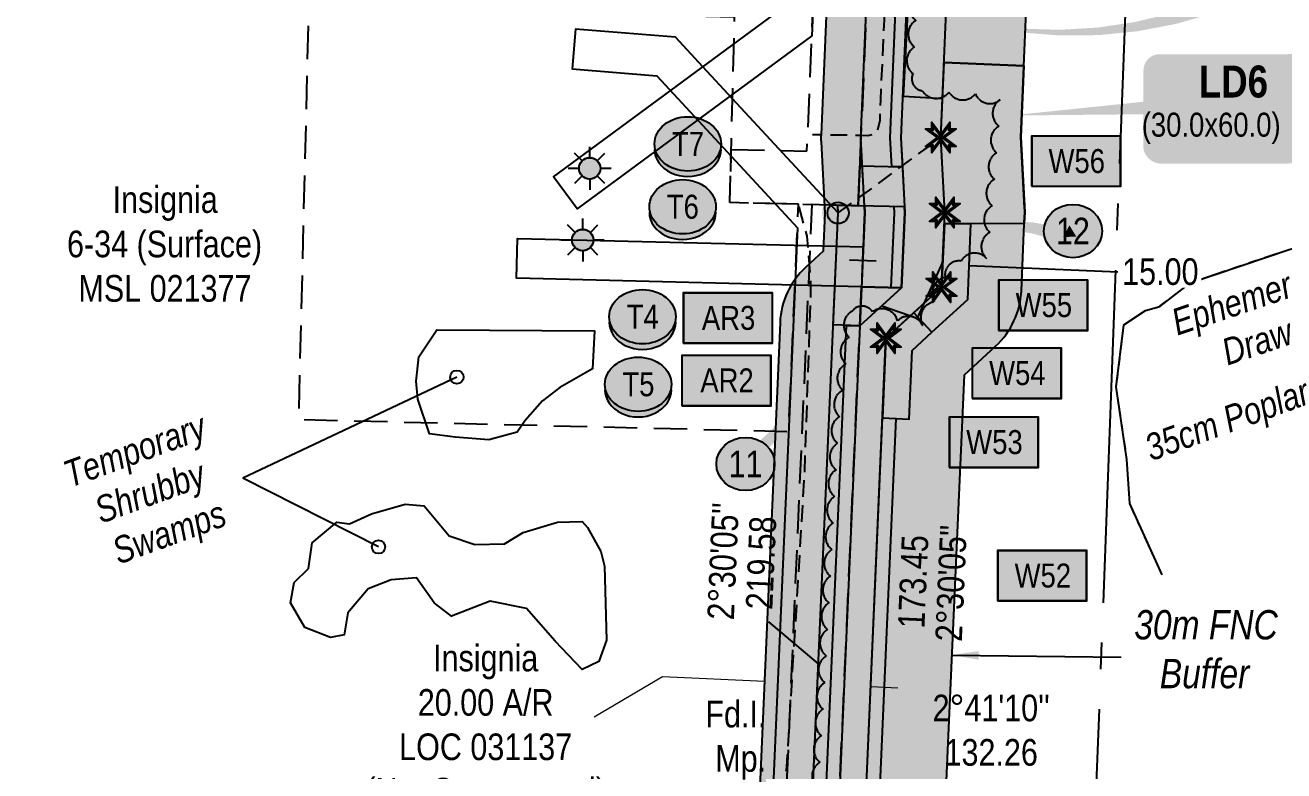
# Model space of a CAD drawing. Extents: x 333858 to 342713, y 6154085 to 6163590.
# Drawn here: x 334497.2 to 334969.7, y 6157627.3 to 6157907.3 of the extents above; entities that cross this region are included whole.
import ezdxf
from ezdxf.enums import TextEntityAlignment as Align

# ---------------------------------------------------------------- set-up
doc = ezdxf.new("R2010")
doc.units = 0
doc.header["$LTSCALE"] = 5
doc.header["$PDSIZE"] = 0.5
for name, pattern in [('0', [1, 1, 0]), ('foc-ACCESSROAD', [3.75, 2.5, -1.25]), ('foc-QUARTERLINE', [33, 25, -3, 2, -3]), ('foc-TIELINE', [1.875, 1.25, -0.625]), ('foc-TOPO-ephemeral', [6.25, 3.125, -0.625, 0.625, -0.625, 0.625, -0.625]), ('UG_PIPE', [1.875, 1.25, -0.625])]:
    doc.linetypes.add(name, pattern=pattern)
doc.layers.get('Defpoints').update_dxf_attribs({"color": 9})
for name, color, linetype in [('AS-PIPE-UG', 44, 'UG_PIPE'), ('DETAIL-T', 7, 'Continuous'), ('F-AR', 190, 'foc-ACCESSROAD'), ('F-RW', 190, 'Continuous'), ('F-WS', 190, 'foc-ACCESSROAD'), ('F-WS-S', 8, 'Continuous'), ('L-BD', 7, 'Continuous'), ('L-BD1', 253, 'Continuous'), ('L-MON', 1, 'Continuous'), ('L-MON-T', 1, 'Continuous'), ('L-QSEC', 8, 'foc-QUARTERLINE'), ('L-TIE', 7, 'foc-TIELINE'), ('P-BUFFER-H 30m', 51, 'Continuous'), ('P-BUFFER-T', 40, 'Continuous'), ('P-CROSSINGS', 250, 'Continuous'), ('P-ELEVATION', 7, 'Continuous'), ('P-PROPOSED', 10, 'Continuous'), ('P-PROPOSED-H', 21, 'Continuous'), ('P-TEMP-BLOCKS', 250, 'Continuous'), ('P-TEMP-BLUE', 146, 'Continuous'), ('P-TXT', 4, 'Continuous'), ('P-WORKAREA', 113, 'Continuous'), ('P-WORKAREA-H', 111, 'Continuous'), ('T-BUSH', 110, '0'), ('T-BUSH-T', 110, 'Continuous'), ('T-DRAW', 143, 'foc-TOPO-ephemeral'), ('T-WATER-T', 170, 'Continuous'), ('WETLAND', 143, 'Continuous'), ('WETLAND-T', 146, 'Continuous')]:
    doc.layers.add(name, color=color, linetype=linetype)
doc.layers.add('F-AR-T', color=190, linetype='Continuous', lineweight=9)
doc.layers.add('P-EXISTINGCUT', color=125, linetype='Continuous', plot=False)
doc.layers.add('P-TEMP-BLUE-H', color=7, linetype='Continuous', true_color=0x99e6ff)
doc.styles.add('100L', font='ARIALN.TTF', dxfattribs={"height": 11})
doc.styles.add('80', font='ARIALN.TTF', dxfattribs={"height": 10})
doc.styles.add('80CG', font='ARIALN.TTF', dxfattribs={"height": 10})
doc.styles.add('80L', font='ARIALN.TTF', dxfattribs={"height": 10})
doc.styles.add('80LS', font='ARIALNI.TTF', dxfattribs={"height": 10})
doc.styles.add('BOLD', font='ARIALNB.TTF')
doc.styles.add('foc-LtypeFont', font='ARIALN.TTF', dxfattribs={"height": 7.35})
doc.styles.get("Standard").update_dxf_attribs({"font": 'ARIALN.TTF'})
doc.linetypes.add('foc-TOPO-flowdirection-NOLINE', pattern='A,0,[">",foc-LtypeFont,S=0.3,R=0,X=0,Y=-0.945],-20,[">",foc-LtypeFont,S=0.3,R=0,X=0,Y=-0.945],0', length=20)
doc.dimstyles.new('Compass 5 000', dxfattribs={"dimscale": 5, "dimtxt": 9, "dimasz": 2, "dimexe": 0.2, "dimexo": 0.0625, "dimgap": 0.5, "dimtad": 0, "dimtih": 1, "dimtoh": 1, "dimzin": 0, "dimdsep": 46, "dimtxsty": '80CG', "dimcen": 0.1, "dimse1": 1, "dimse2": 1, "dimclrd": 256, "dimclrt": 256, "dimaunit": 1, "dimadec": 4, "dimazin": 0, "dimtfac": 0.06, "dimtofl": 0, "dimtmove": 0, "dimatfit": 1, "dimfxl": 0.2, "dimtolj": 1, "dimtzin": 0, "dimlwd": -1, "dimarcsym": 0})

# ---------------------------------------------------------------- blocks, each defined once
blk = doc.blocks.new('fdia')
at = {"color": 255, "const_width": 1}
blk.add_lwpolyline([(-0.5, 0, 1), (0.5, 0, 1)], format="xyb", close=True, dxfattribs=at)
blk = doc.blocks.new('Fdiaa')
blk.add_blockref('fdia', (0, 0))
blk = doc.blocks.new('fdib')
at = {"color": 1, "const_width": 1.6}
blk.add_lwpolyline([(-0.4, 0, 1), (0.4, 0, 1)], format="xyb", close=True, dxfattribs=at)
at = {"color": 1}
blk.add_circle((0, 0), 0.8, dxfattribs=at)
blk = doc.blocks.new('Fdibb')
blk.add_blockref('fdib', (0, 0))
blk = doc.blocks.new('fdicc')
for name in ['Fdibb', 'Fdiaa']:
    blk.add_blockref(name, (0, 0))
blk = doc.blocks.new('FDI')
blk.add_blockref('fdicc', (0, 0))
blk = doc.blocks.new('GAS')
h = blk.add_hatch(color=255)
h.dxf.hatch_style = 1
edge = h.paths.add_edge_path()
edge.add_arc((0, 0), 0.9, 0, 360)
for p, q in [((-0.571, 0.571), (-1.142, 1.142)), ((0, 0.808), (0, 1.616)), ((0.571, 0.571), (1.142, 1.142)), ((-0.808, 0), (-1.616, 0)), ((1.616, 0), (0.808, 0)), ((-0.571, -0.571), (-1.142, -1.142)), ((0, -0.808), (0, -1.616)), ((1.142, -1.142), (0.571, -0.571))]:
    blk.add_line(p, q)
blk.add_circle((0, 0), 0.8)
blk = doc.blocks.new('Temp_Area3')
h = blk.add_hatch(color=111)
h.dxf.hatch_style = 1
h.paths.add_polyline_path([(-16.83, -9.44), (16.33, -9.44), (16.33, 9.05), (-16.83, 9.05)])
at = {"color": 250}
for points in [[(-17.03, -9.64), (16.53, -9.64), (16.53, 9.25), (-17.03, 9.25)], [(-16.93, -9.54), (16.43, -9.54), (16.43, 9.15), (-16.93, 9.15)]]:
    blk.add_lwpolyline(points, close=True, dxfattribs=at)
at = {"color": 250, "style": '80L'}
blk.add_attdef('TEMPORARY', text='', height=9, dxfattribs=at).set_placement((0, -0.15), align=Align.MIDDLE_CENTER)
blk = doc.blocks.new('Temp_Area5')
at = {"true_color": 0x99e6ff}
h = blk.add_hatch(color=141, dxfattribs=at)
h.dxf.hatch_style = 1
h.paths.add_polyline_path([(-16.83, -9.44), (16.33, -9.44), (16.33, 9.05), (-16.83, 9.05)])
at = {"color": 250}
for points in [[(-17.03, -9.64), (16.53, -9.64), (16.53, 9.25), (-17.03, 9.25)], [(-16.93, -9.54), (16.43, -9.54), (16.43, 9.15), (-16.93, 9.15)]]:
    blk.add_lwpolyline(points, close=True, dxfattribs=at)
at = {"color": 250, "style": '80L'}
blk.add_attdef('TEMPORARY', text='', height=9, dxfattribs=at).set_placement((0, -0.15), align=Align.MIDDLE_CENTER)
blk = doc.blocks.new('*U501')
at = {"true_color": 0x99e6ff}
h = blk.add_hatch(color=141, dxfattribs=at)
edge = h.paths.add_edge_path()
edge.add_line((-24, -21.07), (24, -21.07))
edge.add_arc((24, -15.07), 6, 270, 360)
edge.add_line((30, -15.07), (30, 12.5))
edge.add_arc((24, 12.5), 6, 0, 90)
edge.add_line((24, 18.5), (-24, 18.5))
edge.add_arc((-24, 12.5), 6, 90, 180)
edge.add_line((-30, 12.5), (-30, -15.07))
edge.add_arc((-24, -15.07), 6, 180, 270)
at = {"color": 250, "flags": 128}
blk.add_lwpolyline([(-24, -21.07, 3, 3, 0), (24, -21.07, 3, 3, 0.414214), (30, -15.07, 3, 3, 0), (30, 12.5, 3, 0, 0.414214), (24, 18.5, 0, 0, 0), (-24, 18.5, 0, 0, 0.414214), (-30, 12.5, 0, 0, 0), (-30, -15.07, 0, 3, 0.414214)], format="xyseb", close=True, dxfattribs=at)
at = {"flags": 128}
blk.add_lwpolyline([(-80.11, -4.54, 0, 7.5, 0), (0, 0, 0, 0, 0)], format="xyseb", dxfattribs=at)
at = {"color": 250}
for tag, p, height, style in [('TEMP_AREA_W1_001', (-9.21, 2.24), 12, 'BOLD'), ('ENTER_TEXT_001', (-30.66, -12.47), 9, '80')]:
    blk.add_attdef(tag, p, '', height=height, dxfattribs=dict(at, style=style))
blk = doc.blocks.new('TEMP')
h = blk.add_hatch(color=255)
h.dxf.hatch_style = 1
h.paths.add_polyline_path([(0, 0.251), (-0.666, 1.152), (-0.666, 0.666), (-1.152, 0.666), (-0.251, 0), (-1.152, -0.666), (-0.666, -0.666), (-0.666, -1.152), (0, -0.251), (0.666, -1.152), (0.666, -0.666), (1.152, -0.666), (0.251, 0), (1.152, 0.666), (0.666, 0.666), (0.666, 1.152)])
h.paths.add_polyline_path([(0.566, 0.849), (0.566, 0.566), (0.849, 0.566), (0.083, 0), (0.849, -0.566), (0.566, -0.566), (0.566, -0.849), (0, -0.083), (-0.566, -0.849), (-0.566, -0.566), (-0.849, -0.566), (-0.083, 0), (-0.849, 0.566), (-0.566, 0.566), (-0.566, 0.849), (0, 0.083)], flags=16)
h = blk.add_hatch(color=1)
h.dxf.hatch_style = 1
h.paths.add_polyline_path([(0, 0.083), (-0.566, 0.849), (-0.566, 0.566), (-0.849, 0.566), (-0.083, 0), (-0.849, -0.566), (-0.566, -0.566), (-0.566, -0.849), (0, -0.083), (0.566, -0.849), (0.566, -0.566), (0.849, -0.566), (0.083, 0), (0.849, 0.566), (0.566, 0.566), (0.566, 0.849)])
at = {"color": 1}
for p, q in [((-0.083, 0), (0.083, 0)), ((0, 0.083), (0, -0.083))]:
    blk.add_line(p, q, dxfattribs=at)
at = {"color": 255, "flags": 128}
blk.add_lwpolyline([(-0.251, 0), (-1.152, 0.666), (-0.666, 0.666), (-0.666, 1.152), (0, 0.251), (0.666, 1.152), (0.666, 0.666), (1.152, 0.666), (0.251, 0), (1.152, -0.666), (0.666, -0.666), (0.666, -1.152), (0, -0.251), (-0.666, -1.152), (-0.666, -0.666), (-1.152, -0.666)], close=True, dxfattribs=at)
at = {"color": 1, "flags": 128}
blk.add_lwpolyline([(-0.083, 0), (-0.849, 0.566), (-0.566, 0.566), (-0.566, 0.849), (0, 0.083), (0.566, 0.849), (0.566, 0.566), (0.849, 0.566), (0.083, 0), (0.849, -0.566), (0.566, -0.566), (0.566, -0.849), (0, -0.083), (-0.566, -0.849), (-0.566, -0.566), (-0.849, -0.566)], close=True, dxfattribs=at)
blk = doc.blocks.new('Well_proximity')
h = blk.add_hatch(color=191)
h.dxf.hatch_style = 1
edge = h.paths.add_edge_path()
edge.add_ellipse((0, 0), major_axis=(-12.5, 0), ratio=0.816297, start_angle=0, end_angle=360)
h = blk.add_hatch(color=250)
h.dxf.hatch_style = 1
edge = h.paths.add_edge_path()
edge.add_ellipse((0, -2.05), major_axis=(-12.5, 0), ratio=0.816297, start_angle=0, end_angle=180)
edge.add_line((12.5, -2.05), (12.5, 0))
edge.add_ellipse((0, 0), major_axis=(-12.5, 0), ratio=0.816297, start_angle=0, end_angle=180, ccw=False)
edge.add_line((-12.5, 0), (-12.5, -2.05))
at = {"color": 250}
blk.add_ellipse((0, 0), major_axis=(-12.5, 0), ratio=0.816297, dxfattribs=at)
blk.add_ellipse((0, -2.05), major_axis=(-12.5, 0), ratio=0.816297, start_param=0, end_param=3.141593, dxfattribs=at)
at = {"color": 250, "style": '80L'}
blk.add_attdef('CROSSING', text='', height=9, dxfattribs=at).set_placement((0.09, 0.02), align=Align.MIDDLE_CENTER)
blk = doc.blocks.new('*U610')
at = {"layer": 'P-ELEVATION'}
h = blk.add_hatch(color=111, dxfattribs=at)
h.dxf.hatch_style = 1
edge = h.paths.add_edge_path()
edge.add_ellipse((0, 0), major_axis=(-10.94, 0), ratio=0.913794, start_angle=0, end_angle=360)
at = {"layer": 'P-ELEVATION', "color": 7, "flags": 128}
blk.add_lwpolyline([(0, 0, 5, 0, 0), (47.82, 49.54, 0, 0, 0)], format="xyseb", dxfattribs=at)
at = {"layer": 'P-ELEVATION', "color": 7}
blk.add_ellipse((0, 0), major_axis=(-10.94, 0), ratio=0.913794, dxfattribs=at)
at = {"layer": 'P-ELEVATION', "style": '80'}
blk.add_attdef('BEND', text='', height=10, dxfattribs=at).set_placement((0, 0), align=Align.MIDDLE_CENTER)
blk = doc.blocks.new('*U611')
at = {"layer": 'P-ELEVATION'}
h = blk.add_hatch(color=111, dxfattribs=at)
h.dxf.hatch_style = 1
edge = h.paths.add_edge_path()
edge.add_ellipse((0, 0), major_axis=(-10.94, 0), ratio=0.913794, start_angle=0, end_angle=360)
at = {"layer": 'P-ELEVATION', "color": 7, "flags": 128}
blk.add_lwpolyline([(0, 0, 5, 0, 0), (-3.64, -2.2, 0, 0, 0)], format="xyseb", dxfattribs=at)
at = {"layer": 'P-ELEVATION', "color": 7}
blk.add_ellipse((0, 0), major_axis=(-10.94, 0), ratio=0.913794, dxfattribs=at)
at = {"layer": 'P-ELEVATION', "style": '80'}
blk.add_attdef('BEND', text='', height=10, dxfattribs=at).set_placement((0, 0), align=Align.MIDDLE_CENTER)
blk = doc.blocks.new('*D675')
at = {"layer": 'Defpoints', "color": 0, "transparency": 16777216}
for p in [(334827.07, 6157828.2), (334842.05, 6157827.55), (334841.62, 6157817.56)]:
    blk.add_point(p, dxfattribs=at)
at = {"layer": 'P-TXT', "transparency": 16777216}
for p, q in [((334816.65, 6157818.65), (334806.66, 6157819.08)), ((334851.61, 6157817.12), (334907.43, 6157814.69))]:
    blk.add_line(p, q, dxfattribs=at)
for points in [[(334816.72, 6157820.31), (334816.57, 6157816.98), (334826.64, 6157818.21)], [(334851.68, 6157818.79), (334851.54, 6157815.46), (334841.62, 6157817.56)]]:
    blk.add_solid(points, dxfattribs=at)
at = {"layer": 'P-TXT', "transparency": 16777216, "insert": (334923.37, 6157814.69), "char_height": 10, "attachment_point": 5, "style": '80CG', "bg_fill": 3, "box_fill_scale": 1.1, "bg_fill_color": 256, "bg_fill_true_color": 13158600, "bg_fill_transparency": 0}
blk.add_mtext('\\A1;15.00', dxfattribs=at)

msp = doc.modelspace()

# ---------------------------------------------------------------- hatches: boundary and pattern name
at = {"layer": 'P-BUFFER-H 30m'}
h = msp.add_hatch(color=256, dxfattribs=at)
h.dxf.hatch_style = 1
edge = h.paths.add_edge_path()
edge.add_line((336291.873, 6156152.182), (336306.68, 6156157.701))
edge.add_line((336306.68, 6156157.701), (336312.94, 6156154.84))
edge.add_line((336312.94, 6156154.84), (336246.035, 6156006.766))
edge.add_arc((336273.369, 6155994.416), 29.994, 155.685, 245.685)
edge.add_line((336261.018, 6155967.083), (336288.352, 6155954.733))
edge.add_arc((336300.702, 6155982.066), 29.994, 245.685, 335.685)
edge.add_line((336328.036, 6155969.716), (336413.465, 6156158.79))
edge.add_arc((336386.132, 6156171.14), 29.994, 335.685, 425.6898)
edge.add_line((336398.48, 6156198.474), (336345.071, 6156222.601))
edge.add_line((336345.071, 6156222.601), (336320.894, 6156233.648))
edge.add_arc((336308.428, 6156206.367), 29.994, 65.4422, 110.4422)
edge.add_line((336297.953, 6156234.472), (336283.147, 6156228.954))
edge.add_line((336283.147, 6156228.954), (336214.406, 6156260.367))
edge.add_line((336214.406, 6156260.367), (335872.986, 6156443.947))
edge.add_line((335872.986, 6156443.947), (335776.973, 6156503.67))
edge.add_line((335776.973, 6156503.67), (335780.014, 6156582.024))
edge.add_arc((335750.042, 6156583.187), 29.994, 357.77797, 447.77523)
edge.add_line((335751.206, 6156613.158), (335235.017, 6156633.212))
edge.add_line((335235.017, 6156633.212), (334978.169, 6156712.11))
edge.add_line((334978.169, 6156712.11), (334981.407, 6157411.067))
edge.add_arc((334951.413, 6157411.206), 29.994, 359.73464, 426.86087)
edge.add_line((334963.199, 6157438.787), (334837.024, 6157492.708))
edge.add_line((334837.024, 6157492.708), (334842.768, 6157615.147))
edge.add_arc((334812.807, 6157616.553), 29.994, 357.31424, 357.50229)
edge.add_line((334842.772, 6157615.246), (334849.787, 6157776.056))
edge.add_line((334849.787, 6157776.056), (334861.509, 6157786.8))
edge.add_arc((334841.243, 6157808.912), 29.994, 312.5064, 357.5064)
edge.add_line((334871.208, 6157807.607), (334872.43, 6157835.67))
edge.add_arc((334842.465, 6157836.975), 29.994, 357.5064, 363.03)
edge.add_line((334872.417, 6157838.561), (334871.004, 6157865.26))
edge.add_line((334871.004, 6157865.26), (334892.497, 6158374.126))
edge.add_line((334892.497, 6158374.126), (334966.567, 6158368.178))
edge.add_line((334966.567, 6158368.178), (334995.163, 6158353.524))
edge.add_arc((335008.841, 6158380.218), 29.994, 242.86835, 332.86835)
edge.add_line((335035.535, 6158366.54), (335070.643, 6158435.053))
edge.add_arc((335043.949, 6158448.732), 29.994, 332.86835, 422.86835)
edge.add_line((335057.628, 6158475.425), (334967.552, 6158521.582))
edge.add_line((334967.552, 6158521.582), (334960.608, 6158597.583))
edge.add_arc((334930.738, 6158594.854), 29.994, 5.2202, 27.20658)
edge.add_line((334957.414, 6158608.568), (334918.783, 6158683.715))
edge.add_arc((334892.107, 6158670.001), 29.994, 27.20658, 40.9694)
edge.add_line((334914.755, 6158689.667), (334637.352, 6159009.127))
edge.add_line((334637.352, 6159009.127), (334579.079, 6159083.75))
edge.add_line((334579.079, 6159083.75), (334522.094, 6159160.439))
edge.add_line((334522.094, 6159160.439), (334509.043, 6159563.312))
edge.add_arc((334479.065, 6159562.341), 29.994, 1.85535, 14.52271)
edge.add_line((334508.101, 6159569.862), (334488.344, 6159646.132))
edge.add_arc((334459.308, 6159638.61), 29.994, 14.52271, 38.40527)
edge.add_line((334482.813, 6159657.243), (334389.867, 6159774.489))
edge.add_line((334389.867, 6159774.489), (334394.935, 6159818.349))
edge.add_arc((334365.139, 6159821.791), 29.994, 353.4089, 398.40799)
edge.add_line((334388.643, 6159840.426), (334335.707, 6159907.195))
edge.add_arc((334312.203, 6159888.561), 29.994, 38.40799, 128.40799)
edge.add_line((334293.569, 6159912.065), (334281.817, 6159902.748))
edge.add_arc((334300.452, 6159879.244), 29.994, 128.40799, 218.40799)
edge.add_line((334276.948, 6159860.61), (334318.307, 6159808.443))
edge.add_line((334318.307, 6159808.443), (334313.239, 6159764.585))
edge.add_arc((334343.035, 6159761.142), 29.994, 173.4089, 218.40527)
edge.add_line((334319.53, 6159742.509), (334418.141, 6159618.117))
edge.add_line((334418.141, 6159618.117), (334434.259, 6159555.893))
edge.add_line((334434.259, 6159555.893), (334447.604, 6159143.939))
edge.add_arc((334477.582, 6159144.91), 29.994, 181.85535, 216.61423)
edge.add_line((334453.507, 6159127.021), (334519.212, 6159038.595))
edge.add_arc((334543.287, 6159056.484), 29.994, 216.61423, 217.9861)
edge.add_line((334519.647, 6159038.023), (334578.972, 6158962.053))
edge.add_arc((334602.612, 6158980.513), 29.994, 217.9861, 220.96708)
edge.add_line((334579.964, 6158960.848), (334854.609, 6158644.539))
edge.add_line((334854.609, 6158644.539), (334886.729, 6158582.057))
edge.add_line((334886.729, 6158582.057), (334894.441, 6158497.653))
edge.add_arc((334924.31, 6158500.382), 29.994, 185.2202, 213.93434)
edge.add_line((334899.425, 6158483.638), (334906.814, 6158472.655))
edge.add_arc((334931.7, 6158489.399), 29.994, 213.93434, 242.86835)
edge.add_line((334918.021, 6158462.706), (334953.667, 6158444.44))
edge.add_line((334953.667, 6158444.44), (334851.919, 6158452.611))
edge.add_arc((334849.518, 6158422.713), 29.994, 85.40904, 177.5814)
edge.add_line((334819.55, 6158423.979), (334795.995, 6157866.286))
edge.add_arc((334825.962, 6157865.02), 29.994, 177.5814, 183.03)
edge.add_line((334796.01, 6157863.435), (334797.422, 6157836.764))
edge.add_line((334797.422, 6157836.764), (334796.797, 6157822.424))
edge.add_line((334796.797, 6157822.424), (334790.302, 6157816.471))
edge.add_arc((334810.568, 6157794.359), 29.994, 132.5064, 177.49817)
edge.add_line((334780.602, 6157795.669), (334772.855, 6157618.363))
edge.add_line((334772.855, 6157618.363), (334766.517, 6157483.238))
edge.add_arc((334796.478, 6157481.833), 29.994, 177.31424, 212.07805)
edge.add_line((334771.063, 6157465.903), (334784.149, 6157445.025))
edge.add_arc((334809.564, 6157460.954), 29.994, 212.07805, 246.84186)
edge.add_line((334797.768, 6157433.377), (334832.647, 6157418.458))
edge.add_line((334832.647, 6157418.458), (334906.309, 6157386.987))
edge.add_line((334906.309, 6157386.987), (334903.03, 6156679.051))
edge.add_arc((334933.024, 6156678.912), 29.994, 179.73464, 252.92405)
edge.add_line((334924.217, 6156650.24), (335218.603, 6156559.81))
edge.add_arc((335227.411, 6156588.482), 29.994, 252.92405, 267.77523)
edge.add_line((335226.246, 6156558.511), (335703.34, 6156539.976))
edge.add_line((335703.34, 6156539.976), (335701.031, 6156480.444))
edge.add_arc((335731.002, 6156479.281), 29.994, 177.77797, 238.11546)
edge.add_line((335715.159, 6156453.813), (335834.548, 6156379.545))
edge.add_arc((335850.391, 6156405.013), 29.994, 238.11546, 241.73337)
edge.add_line((335836.187, 6156378.596), (336180.178, 6156193.634))
edge.add_arc((336194.383, 6156220.051), 29.994, 241.73337, 245.44053)
edge.add_line((336181.916, 6156192.77), (336250.709, 6156161.333))
edge.add_line((336250.709, 6156161.333), (336268.931, 6156153.006))
edge.add_arc((336281.397, 6156180.287), 29.994, 245.44053, 290.4422)
at = {"layer": 'P-PROPOSED-H'}
h = msp.add_hatch(color=256, dxfattribs=at)
h.dxf.hatch_style = 1
h.paths.add_polyline_path([(336281.397, 6156180.287), (336307.845, 6156190.145), (336326.46, 6156181.639), (336352.622, 6156169.821), (336273.369, 6155994.416), (336300.702, 6155982.066), (336386.132, 6156171.14), (336332.664, 6156195.293), (336308.428, 6156206.367), (336281.981, 6156196.509), (336201.056, 6156233.49), (335857.948, 6156417.978), (335746.326, 6156487.411), (335750.042, 6156583.187), (335229.946, 6156603.392), (334948.073, 6156689.978), (334951.413, 6157411.206), (334816.374, 6157468.914), (334806.612, 6157484.49), (334812.807, 6157616.553), (334820.363, 6157789.774), (334841.243, 6157808.912), (334842.465, 6157836.975), (334840.976, 6157865.1), (334863.844, 6158406.517), (334974.925, 6158397.597), (335008.841, 6158380.218), (335043.949, 6158448.732), (334941.983, 6158500.982), (334938.896, 6158505.569), (334930.738, 6158594.854), (334892.107, 6158670.001), (334614.192, 6158990.051), (334555.218, 6159065.573), (334492.419, 6159150.085), (334479.065, 6159562.341), (334459.308, 6159638.61), (334358.646, 6159765.591), (334365.139, 6159821.791), (334312.203, 6159888.561), (334300.452, 6159879.244), (334349.528, 6159817.342), (334343.035, 6159761.142), (334445.586, 6159631.779), (334464.13, 6159560.192), (334477.582, 6159144.91), (334543.287, 6159056.484), (334602.612, 6158980.513), (334879.63, 6158661.471), (334916.069, 6158590.589), (334924.31, 6158500.382), (334931.7, 6158489.399), (335023.763, 6158442.224), (335002.334, 6158400.404), (334979.105, 6158412.307), (334849.518, 6158422.713), (334825.962, 6157865.02), (334827.45, 6157836.905), (334826.222, 6157808.707), (334810.568, 6157794.359), (334802.819, 6157617.006), (334796.478, 6157481.833), (334809.564, 6157460.954), (334844.443, 6157446.035), (334936.395, 6157406.75), (334933.024, 6156678.912), (335227.411, 6156588.482), (335734.475, 6156568.783), (335731.002, 6156479.281), (335850.391, 6156405.013), (336194.383, 6156220.051), (336263.176, 6156188.614)])
at = {"layer": 'P-TEMP-BLUE-H'}
h = msp.add_hatch(color=256, dxfattribs=at)
h.dxf.hatch_style = 1
h.paths.add_polyline_path([(334842.28, 6157832.733), (334842.465, 6157836.975), (334840.976, 6157865.1), (334842.168, 6157893.323), (334872.135, 6157892.057), (334871.004, 6157865.26), (334872.493, 6157837.116), (334872.306, 6157832.807)])
h = msp.add_hatch(color=256, dxfattribs=at)
h.dxf.hatch_style = 1
h.paths.add_polyline_path([(334842.28, 6157832.733), (334841.243, 6157808.912), (334830.803, 6157799.343), (334837.558, 6157791.972), (334851.051, 6157804.339), (334852.289, 6157832.758)])
h = msp.add_hatch(color=256, dxfattribs=at)
h.dxf.hatch_style = 1
h.paths.add_polyline_path([(334811.211, 6157809.075), (334826.222, 6157808.707), (334810.568, 6157794.359)])
h = msp.add_hatch(color=256, dxfattribs=at)
h.dxf.hatch_style = 1
h.paths.add_polyline_path([(334819.056, 6157759.828), (334829.045, 6157759.392), (334830.171, 6157785.202), (334837.558, 6157791.972), (334830.803, 6157799.343), (334820.363, 6157789.774)])
h = msp.add_hatch(color=256, dxfattribs=at)
h.dxf.hatch_style = 1
h.paths.add_polyline_path([(334817.8, 6157616.327), (334824.051, 6157759.61), (334819.056, 6157759.828), (334812.807, 6157616.553)])
h.paths.add_polyline_path([(334815.926, 6157576.37), (334810.933, 6157576.605), (334808.202, 6157518.384), (334813.195, 6157518.149)])
at = {"layer": 'P-WORKAREA-H'}
h = msp.add_hatch(color=256, dxfattribs=at)
h.dxf.hatch_style = 1
h.paths.add_polyline_path([(334953.068, 6158414.398), (334849.518, 6158422.713), (334825.962, 6157865.02), (334826.54, 6157854.097), (334822.53, 6157854.196), (334821.958, 6157864.999), (334845.697, 6158427.032), (334955.043, 6158418.251)])
h = msp.add_hatch(color=256, dxfattribs=at)
h.dxf.hatch_style = 1
h.paths.add_polyline_path([(334827.335, 6157839.076), (334809.874, 6157839.505), (334810.507, 6157854.491), (334826.54, 6157854.097)])
h = msp.add_hatch(color=256, dxfattribs=at)
h.dxf.hatch_style = 1
h.paths.add_polyline_path([(334812.298, 6157839.446), (334812.436, 6157836.835), (334810.568, 6157794.359), (334800.579, 6157794.796), (334802.427, 6157836.788), (334802.273, 6157839.692)])
h = msp.add_hatch(color=256, dxfattribs=at)
h.dxf.hatch_style = 1
h.paths.add_polyline_path([(334827.335, 6157839.076), (334823.325, 6157839.175), (334823.447, 6157836.886), (334822.224, 6157808.805), (334826.222, 6157808.707), (334827.45, 6157836.905)])
h = msp.add_hatch(color=256, dxfattribs=at)
h.dxf.hatch_style = 1
h.paths.add_polyline_path([(334810.568, 6157794.359), (334802.819, 6157617.006), (334796.478, 6157481.833), (334809.564, 6157460.954), (334896.568, 6157423.765), (334894.604, 6157419.168), (334806.159, 6157456.973), (334791.411, 6157480.504), (334797.825, 6157617.232), (334805.574, 6157794.578)])

# ---------------------------------------------------------------- linework, layer by layer
at = {"layer": 'AS-PIPE-UG', "flags": 128}
for points in [[(334870.352, 6158427.056), (334862.011, 6158427.58), (334856.529, 6158427.992), (334850.117, 6158428.54), (334845.165, 6158428.525), (334842.782, 6158425.8), (334842.718, 6158418.823), (334842.432, 6158409.027), (334841.184, 6158368.578), (334838.633, 6158312.791), (334834.738, 6158231.108), (334830.648, 6158144.079), (334826.695, 6158059.951), (334824.027, 6157995.352), (334820.902, 6157935.238), (334818.257, 6157879.087), (334818.058, 6157871.553), (334816.826, 6157866.566), (334813.552, 6157865.699), (334810.016, 6157865.917), (334792.817, 6157866.127)], [(334787.671, 6157839.032), (334790.639, 6157828.045), (334792.077, 6157810.126), (334792.059, 6157805.933), (334789.671, 6157737.723), (334783.017, 6157628.693), (334781.319, 6157617.792), (334774.318, 6157609.163), (334764.41, 6157600.77), (334755.326, 6157592.623)]]:
    msp.add_lwpolyline(points, dxfattribs=at)
at = {"layer": 'DETAIL-T', "flags": 128}
for points in [[(334842.901, 6157910.668, 0, 5, 0.1569303), (334942.307, 6157914.09, 0, 0, 0)], [(334885.65, 6157827.883, 4.999, 0, 0.4239248), (334833.732, 6157808.809, 0, 0, 0)]]:
    msp.add_lwpolyline(points, format="xyseb", dxfattribs=at)
at = {"layer": 'F-AR', "flags": 128}
msp.add_lwpolyline([(334762.287, 6157860.677), (334790.725, 6157859.978), (334816.09, 6158460.503), (334897.865, 6158453.936), (334944.288, 6158430.148), (334835.191, 6158438.909), (334809.874, 6157839.505), (334761.773, 6157840.688)], close=True, dxfattribs=at)
msp.add_lwpolyline([(334844.443, 6157446.035), (334809.564, 6157460.954), (334796.478, 6157481.833), (334802.819, 6157617.006), (334812.436, 6157836.835), (334812.298, 6157839.446), (334810.948, 6157864.94), (334809.874, 6157839.505), (334792.544, 6157839.931), (334782.843, 6157617.91), (334775.151, 6157453.925), (334836.579, 6157427.65)], dxfattribs=at)
at = {"layer": 'F-AR-T'}
for p, q in [((334774.847, 6157660.811), (334736.467, 6157662.611)), ((334814.795, 6157658.937), (334824.782, 6157658.469))]:
    msp.add_line(p, q, dxfattribs=at)
at = {"layer": 'F-AR-T', "flags": 128}
msp.add_lwpolyline([(334736.467, 6157662.611), (334710.775, 6157647.426)], dxfattribs=at)
at = {"layer": 'F-AR-T'}
for points in [[(334774.925, 6157662.475), (334774.769, 6157659.146), (334784.834, 6157660.342)], [(334814.873, 6157660.602), (334814.717, 6157657.273), (334804.808, 6157659.406)]]:
    msp.add_solid(points, dxfattribs=at)
at = {"layer": 'F-RW'}
msp.add_lwpolyline([(334826.277, 6158519.395), (334826.1, 6158459.699), (334816.09, 6158460.503), (334792.553, 6157903.268), (334704.468, 6157838.284), (334695.565, 6157850.353), (334788.2, 6157918.66), (334811.107, 6158460.997), (334811.272, 6158516.937)], close=True, dxfattribs=at)
at = {"layer": 'F-RW', "flags": 128}
msp.add_lwpolyline([(334979.064, 6158465.129), (334953.068, 6158414.398), (334849.518, 6158422.713), (334825.962, 6157865.02), (334827.45, 6157836.905), (334826.222, 6157808.707), (334801.235, 6157809.32), (334681.724, 6157812.251), (334682.092, 6157827.243), (334801.602, 6157824.313), (334811.88, 6157824.06), (334812.436, 6157836.835), (334810.948, 6157864.94), (334835.191, 6158438.909), (334944.288, 6158430.148), (334965.717, 6158471.968)], dxfattribs=at)
msp.add_lwpolyline([(334130.86, 6157025.802), (334125.673, 6156889.511), (334123.835, 6156841.218), (334123.284, 6156826.729), (334128.132, 6156826.544), (334138.269, 6156826.158), (334138.82, 6156840.642), (334140.658, 6156888.936), (334145.583, 6157018.353), (334483.691, 6157331.029), (334792.831, 6157617.458), (334802.414, 6157836.784), (334751.634, 6157891.673), (334741.382, 6157902.755), (334703.774, 6157905.819), (334702.556, 6157890.872), (334734.341, 6157888.282), (334740.626, 6157881.488), (334787.158, 6157831.19), (334778.117, 6157624.27), (334473.509, 6157342.04), (334384.973, 6157260.164)], close=True, dxfattribs=at)
at = {"layer": 'F-WS', "flags": 128}
msp.add_lwpolyline([(334787.546, 6157840.054), (334761.773, 6157840.688), (334763.56, 6157910.27), (334603.64, 6157914.19), (334599.84, 6157759.27), (334783.84, 6157754.75)], close=True, dxfattribs=at)
at = {"layer": 'L-QSEC'}
msp.add_line((334918.888, 6158145.123), (334888.763, 6157341.201), dxfattribs=at)
at = {"layer": 'L-TIE'}
msp.add_line((334802.414, 6157836.784), (334840.976, 6157865.1), dxfattribs=at)
at = {"layer": 'P-BUFFER-H 30m', "flags": 128}
for points in [[(334819.55, 6158423.979), (334795.995, 6157866.286, 0.0237785), (334796.01, 6157863.435), (334797.422, 6157836.764), (334796.797, 6157822.424), (334790.302, 6157816.471, 0.198875), (334780.602, 6157795.669), (334772.855, 6157618.363), (334766.517, 6157483.238, 0.1528599), (334771.063, 6157465.903), (334784.149, 6157445.025, 0.1528599), (334797.768, 6157433.377), (334832.647, 6157418.458), (334906.309, 6157386.987), (334903.03, 6156679.051, 0.3306671)], [(334978.169, 6156712.11), (334981.407, 6157411.067, 0.3015666), (334963.199, 6157438.787), (334837.024, 6157492.708), (334842.768, 6157615.147, 0.0008205), (334842.772, 6157615.246), (334849.787, 6157776.056), (334861.509, 6157786.8, 0.1989124), (334871.208, 6157807.607), (334872.43, 6157835.67, 0.0241059), (334872.417, 6157838.561), (334871.004, 6157865.26), (334892.497, 6158374.126)]]:
    msp.add_lwpolyline(points, format="xyb", dxfattribs=at)
at = {"layer": 'P-EXISTINGCUT', "flags": 128}
msp.add_lwpolyline([(334818.88, 6157801.977), (334832.185, 6157797.254), (334841.654, 6157818.37), (334842.465, 6157836.975), (334840.976, 6157865.1), (334841.59, 6157879.634), (334826.968, 6157880.501), (334829.887, 6157935.989), (334834.771, 6158060.67), (334840.577, 6158211.036), (334825.962, 6157865.02), (334827.45, 6157836.905), (334826.222, 6157808.707)], close=True, dxfattribs=at)
at = {"layer": 'P-PROPOSED', "flags": 128}
for points in [[(334464.13, 6159560.192), (334477.582, 6159144.91), (334543.287, 6159056.484), (334602.612, 6158980.513), (334879.63, 6158661.471), (334916.069, 6158590.589), (334924.31, 6158500.382), (334931.7, 6158489.399), (335023.763, 6158442.224), (335002.334, 6158400.404), (334979.105, 6158412.307), (334849.518, 6158422.713), (334825.962, 6157865.02), (334827.45, 6157836.905), (334826.222, 6157808.707), (334810.568, 6157794.359), (334802.819, 6157617.006), (334796.478, 6157481.833), (334809.564, 6157460.954), (334844.443, 6157446.035), (334936.395, 6157406.75), (334933.024, 6156678.912)], [(334948.073, 6156689.978), (334951.413, 6157411.206), (334816.374, 6157468.914), (334806.612, 6157484.49), (334812.807, 6157616.553), (334820.363, 6157789.774), (334841.243, 6157808.912), (334842.465, 6157836.975), (334840.976, 6157865.1), (334863.844, 6158406.517), (334974.925, 6158397.597), (335008.841, 6158380.218), (335043.949, 6158448.732), (334941.983, 6158500.982), (334938.896, 6158505.569), (334930.738, 6158594.854), (334892.107, 6158670.001), (334614.192, 6158990.051), (334555.218, 6159065.573), (334492.419, 6159150.085), (334479.065, 6159562.341)]]:
    msp.add_lwpolyline(points, dxfattribs=at)
at = {"layer": 'P-TEMP-BLUE', "flags": 128}
for points in [[(334842.28, 6157832.733), (334842.465, 6157836.975), (334840.976, 6157865.1), (334842.168, 6157893.323), (334872.135, 6157892.057), (334871.004, 6157865.26), (334872.493, 6157837.116), (334872.306, 6157832.807)], [(334842.28, 6157832.733), (334841.243, 6157808.912), (334830.803, 6157799.343), (334837.558, 6157791.972), (334851.051, 6157804.339), (334852.289, 6157832.758)], [(334811.211, 6157809.075), (334826.222, 6157808.707), (334810.568, 6157794.359)], [(334819.056, 6157759.828), (334829.045, 6157759.392), (334830.171, 6157785.202), (334837.558, 6157791.972), (334830.803, 6157799.343), (334820.363, 6157789.774)], [(334812.807, 6157616.553), (334819.056, 6157759.828), (334824.051, 6157759.61), (334817.8, 6157616.327)]]:
    msp.add_lwpolyline(points, close=True, dxfattribs=at)
for points in [[(334872.135, 6157892.057), (334842.168, 6157893.323)], [(334830.803, 6157799.343), (334837.558, 6157791.972)]]:
    msp.add_lwpolyline(points, dxfattribs=at)
at = {"layer": 'P-WORKAREA', "flags": 128}
for points in [[(334953.068, 6158414.398), (334849.518, 6158422.713), (334825.962, 6157865.02), (334826.54, 6157854.097), (334822.53, 6157854.196), (334821.958, 6157864.999), (334845.697, 6158427.032), (334955.043, 6158418.251)], [(334827.335, 6157839.076), (334809.874, 6157839.505), (334810.507, 6157854.491), (334826.54, 6157854.097)], [(334812.298, 6157839.446), (334812.436, 6157836.835), (334810.568, 6157794.359), (334800.579, 6157794.796), (334802.427, 6157836.788), (334802.273, 6157839.692)], [(334810.568, 6157794.359), (334802.819, 6157617.006), (334796.478, 6157481.833), (334809.564, 6157460.954), (334896.568, 6157423.765), (334894.604, 6157419.168), (334806.159, 6157456.973), (334791.411, 6157480.504), (334797.825, 6157617.232), (334805.574, 6157794.578)]]:
    msp.add_lwpolyline(points, close=True, dxfattribs=at)
msp.add_lwpolyline([(334827.335, 6157839.076), (334823.325, 6157839.175), (334823.447, 6157836.886), (334822.224, 6157808.805), (334826.222, 6157808.707), (334827.45, 6157836.905), (334827.335, 6157839.076), (334823.325, 6157839.175)], dxfattribs=at)
at = {"layer": 'T-BUSH', "flags": 128}
msp.add_lwpolyline([(335093.852, 6158355.341, 0.5205671), (335084.875, 6158359.742, 0.5205671), (335075.898, 6158364.144, 0.5205671), (335066.921, 6158368.546, 0.5205671), (335057.944, 6158372.947, 0.5205671), (335048.967, 6158377.349, 0.5205671), (335039.99, 6158381.75, 0.5205671), (335031.013, 6158386.152, 0.5205671), (335022.036, 6158390.553, 0.5205671), (335016.602, 6158383.714, 0.5205671), (335011.772, 6158374.96, 0.5205671), (335006.942, 6158366.206, 0.5205671), (334999.943, 6158361.691, 0.5205671), (334991.205, 6158366.55, 0.5205671), (334982.467, 6158371.409, 0.5205671), (334973.73, 6158376.268, 0.5205671), (334964.992, 6158381.128, 0.5205671), (334956.254, 6158385.987, 0.5205671), (334947.516, 6158390.846, 0.5205671), (334942.258, 6158384.162, 0.5205671), (334937.662, 6158375.283, 0.5205671), (334933.065, 6158366.404, 0.5205671), (334928.469, 6158357.525, 0.5205671), (334923.872, 6158348.647, 0.5205671), (334916.636, 6158346.799, 0.5205671), (334909.486, 6158353.787, 0.5205671), (334910.758, 6158362.665, 0.5205671), (334915.269, 6158371.588, 0.5205671), (334919.779, 6158380.511, 0.5205671), (334924.29, 6158389.433, 0.5205671), (334928.8, 6158398.356, 0.5205671), (334929.85, 6158405.572, 0.5205671), (334920.025, 6158407.422, 0.5205671), (334910.199, 6158409.273, 0.5205671), (334900.374, 6158411.124, 0.5205671), (334890.549, 6158412.974, 0.5205671), (334880.724, 6158414.825, 0.5205671), (334870.898, 6158416.676, 0.5205671), (334861.705, 6158414.329, 0.5205671), (334854.558, 6158408.122, 0.5205671), (334852.402, 6158398.522, 0.5205671), (334852.056, 6158388.53, 0.5205671), (334851.711, 6158378.538, 0.5205671), (334851.365, 6158368.545, 0.5205671), (334850.879, 6158358.559, 0.5205671), (334850.377, 6158348.574, 0.5205671), (334849.875, 6158338.589, 0.5205671), (334849.373, 6158328.603, 0.5205671), (334848.871, 6158318.618, 0.5205671), (334848.369, 6158308.632, 0.5205671), (334847.867, 6158298.647, 0.5205671), (334847.365, 6158288.661, 0.5205671), (334846.863, 6158278.676, 0.5205671), (334846.361, 6158268.691, 0.5205671), (334845.859, 6158258.705, 0.5205671), (334845.357, 6158248.72, 0.5205671), (334844.855, 6158238.734, 0.5205671), (334844.367, 6158228.748, 0.5205671), (334843.982, 6158218.758, 0.5205671), (334843.596, 6158208.767, 0.5205671), (334843.21, 6158198.777, 0.5205671), (334842.824, 6158188.786, 0.5205671), (334842.439, 6158178.795, 0.5205671), (334842.053, 6158168.805, 0.5205671), (334841.667, 6158158.814, 0.5205671), (334841.281, 6158148.824, 0.5205671), (334840.896, 6158138.833, 0.5205671), (334840.51, 6158128.842, 0.5205671), (334840.124, 6158118.852, 0.5205671), (334839.738, 6158108.861, 0.5205671), (334839.352, 6158098.871, 0.5205671), (334838.967, 6158088.88, 0.5205671), (334838.581, 6158078.89, 0.5205671), (334838.195, 6158068.899, 0.5205671), (334837.809, 6158058.908, 0.5205671), (334837.417, 6158048.918, 0.5205671), (334837.026, 6158038.928, 0.5205671), (334836.635, 6158028.937, 0.5205671), (334836.243, 6158018.947, 0.5205671), (334835.852, 6158008.957, 0.5205671), (334835.461, 6157998.966, 0.5205671), (334835.069, 6157988.976, 0.5205671), (334834.678, 6157978.985, 0.5205671), (334834.287, 6157968.995, 0.5205671), (334833.895, 6157959.005, 0.5205671), (334833.504, 6157949.014, 0.5205671), (334833.113, 6157939.024, 0.5205671), (334832.635, 6157929.038, 0.5205671), (334832.11, 6157919.053, 0.5205671), (334831.585, 6157909.069, 0.5205671), (334831.059, 6157899.085, 0.5205671), (334830.534, 6157889.101, 0.5205671), (334834.02, 6157882.703, 0.5205671), (334844.001, 6157882.11, 0.5205671), (334853.981, 6157881.518, 0.5205671), (334863.23, 6157879.314, 0.5205671), (334862.747, 6157869.38, 0.5205671), (334861.906, 6157859.418, 0.5205671), (334861.065, 6157849.455, 0.5205671), (334860.224, 6157839.492, 0.5205671), (334859.383, 6157829.53, 0.5205671), (334858.126, 6157819.679, 0.5205671), (334848.542, 6157818.725, 0.5205671), (334842.614, 6157812.572, 0.5205671), (334838.523, 6157803.449, 0.5205671), (334834.153, 6157794.509, 0.5205671), (334824.727, 6157796.345, 0.5205671), (334815.305, 6157799.689, 0.5205671), (334807.763, 6157799.994, 0.5205671), (334806.55, 6157790.07, 0.5205671), (334805.336, 6157780.146, 0.5205671), (334804.122, 6157770.222, 0.5205671), (334802.909, 6157760.298, 0.5205671), (334802.146, 6157750.334, 0.5205671), (334801.619, 6157740.35, 0.5205671), (334801.093, 6157730.366, 0.5205671), (334800.566, 6157720.382, 0.5205671), (334800.04, 6157710.398, 0.5205671), (334799.513, 6157700.414, 0.5205671), (334798.987, 6157690.43, 0.5205671), (334798.46, 6157680.445, 0.5205671), (334797.934, 6157670.461, 0.5205671), (334797.371, 6157660.479, 0.5205671), (334796.76, 6157650.5, 0.5205671), (334796.15, 6157640.52, 0.5205671), (334795.539, 6157630.541, 0.5205671), (334794.928, 6157620.562, 0.5205671), (334790.454, 6157612.288, 0.5205671), (334783.131, 6157605.482, 0.5205671), (334775.808, 6157598.675, 0.5205671), (334768.485, 6157591.868, 0.5205671), (334760.16, 6157584.13, 0.5205671)], format="xyb", dxfattribs=at)
at = {"layer": 'T-DRAW', "flags": 128}
msp.add_lwpolyline([(334924.032, 6157700.966), (334921.663, 6157706.152), (334911.857, 6157727.691), (334910.838, 6157744.22), (334906.816, 6157771.554), (334909.711, 6157794.836), (334917.746, 6157800.108), (334923.112, 6157801.69), (334934.695, 6157810.61), (334972.126, 6157823.235), (334979.405, 6157824.737)], dxfattribs=at)
at = {"layer": 'T-DRAW', "linetype": 'foc-TOPO-flowdirection-NOLINE', "flags": 128}
msp.add_lwpolyline([(334924.032, 6157700.966), (334921.663, 6157706.152), (334911.857, 6157727.691), (334910.838, 6157744.22), (334906.816, 6157771.554), (334909.711, 6157794.836), (334917.746, 6157800.108), (334923.112, 6157801.69), (334934.695, 6157810.61), (334972.126, 6157823.235), (334979.405, 6157824.737)], dxfattribs=at)
at = {"layer": 'WETLAND'}
for points in [[(334644.643, 6157766.85), (334644.052, 6157773.58), (334644.979, 6157782.736), (334651.736, 6157792.88), (334710.994, 6157792.558), (334710.202, 6157778.265), (334697.901, 6157771.318), (334691.498, 6157766.216), (334684.961, 6157758.883), (334681.914, 6157754.429), (334671.278, 6157751.641), (334658.681, 6157752.601), (334648.986, 6157753.876), (334644.643, 6157766.85)], [(334697.039, 6157720.736), (334706.296, 6157720.997), (334708.348, 6157718.674), (334713.37, 6157709.69), (334714.72, 6157704.172), (334715.52, 6157676.411), (334712.576, 6157668.387), (334706.31, 6157665.428), (334696.168, 6157675.978), (334685.41, 6157688.244), (334671.834, 6157691.028), (334657.309, 6157685.449), (334650.815, 6157690.422), (334644.195, 6157699.757), (334634.689, 6157699.086), (334626.055, 6157695.662), (334618.375, 6157686.709), (334617.029, 6157678.334), (334611.896, 6157677.393), (334602.263, 6157681.084), (334596.833, 6157690.454), (334598.202, 6157698.035), (334603.606, 6157703.35), (334604.918, 6157712.914), (334614.219, 6157720.724), (334619.001, 6157720.068), (334627.226, 6157723.877), (334639.826, 6157727.416), (334646.987, 6157726.828), (334656.44, 6157715.59), (334666.061, 6157712.295), (334677.166, 6157712.615), (334684.19, 6157716.787), (334697.039, 6157720.736)]]:
    msp.add_lwpolyline(points, close=True, dxfattribs=at)

# ---------------------------------------------------------------- block references
at = {"layer": 'DETAIL-T', "xscale": 0.99980306, "yscale": 0.99980306, "zscale": 0.99980306}
msp.add_blockref('*U610', (334767.65, 6157742.535), dxfattribs=at).add_auto_attribs({'BEND': '11'})
at = {"layer": 'F-WS-S', "xscale": 4.999015300000051, "yscale": 4.999015300000051, "zscale": 4.999015300000051}
for p in [(334709.167, 6157853.54), (334706.551, 6157826.624)]:
    msp.add_blockref('GAS', p, dxfattribs=at)
at = {"layer": 'L-MON'}
for name, p, xscale, yscale, zscale in [('TEMP', (334840.976, 6157865.1), 4.999015300000043, 4.999015300000043, 5.000000000000045), ('FDI', (334802.414, 6157836.784), 4.999015300000064, 4.999015300000064, 4.999015300000064), ('TEMP', (334842.465, 6157836.975), 4.999015300000043, 4.999015300000043, 5.000000000000045), ('TEMP', (334820.363, 6157789.774), 4.999015300000043, 4.999015300000043, 5.000000000000045)]:
    msp.add_blockref(name, p, dxfattribs=dict(at, xscale=xscale, yscale=yscale, zscale=zscale))
at = {"layer": 'P-CROSSINGS', "xscale": 0.9994224711639719, "yscale": 0.9994224711639719, "zscale": 0.9994224711639719}
for p, values in [((334745.974, 6157862.715), {'CROSSING': 'T7'}), ((334744.038, 6157839.104), {'CROSSING': 'T6'}), ((334728.971, 6157797.83), {'CROSSING': 'T4'}), ((334727.359, 6157772.458), {'CROSSING': 'T5'})]:
    msp.add_blockref('Well_proximity', p, dxfattribs=at).add_auto_attribs(values)
at = {"layer": 'P-TEMP-BLOCKS', "xscale": 0.99980306, "yscale": 0.99980306, "zscale": 0.99980306}
for name, p, values in [('*U501', (334947.034, 6157877.902), {'TEMP_AREA_W1_001': 'LD6', 'ENTER_TEXT_001': '(30.0x60.0)'}), ('Temp_Area3', (334891.994, 6157856.437), {'TEMPORARY': 'W56'}), ('Temp_Area5', (334879.651, 6157802.349), {'TEMPORARY': 'W55'}), ('Temp_Area3', (334761.295, 6157797.55), {'TEMPORARY': 'AR3'}), ('Temp_Area5', (334869.701, 6157776.816), {'TEMPORARY': 'W54'}), ('Temp_Area3', (334760.712, 6157774.069), {'TEMPORARY': 'AR2'}), ('Temp_Area5', (334861.102, 6157750.91), {'TEMPORARY': 'W53'}), ('Temp_Area5', (334879.264, 6157700.804), {'TEMPORARY': 'W52'})]:
    msp.add_blockref(name, p, dxfattribs=at).add_auto_attribs(values)

# ---------------------------------------------------------------- texts
at = {"layer": 'F-AR-T', "insert": (334670.1, 6157643.178), "char_height": 9.99803, "attachment_point": 5, "style": '80CG'}
msp.add_mtext('\\A1;Insignia\\P20.00 A/R\\PLOC 031137\\P(Not Constructed)', dxfattribs=at)
at = {"layer": 'F-WS', "insert": (334506.012, 6157846.82), "char_height": 10, "attachment_point": 1, "style": '80L'}
msp.add_mtext_dynamic_manual_height_columns('\\pi24.058;Insignia\\P\\pi6.9473;6-34 (Surface)\\P\\pi11.221;MSL 021377', width=86.00921, gutter_width=50, heights=[0], dxfattribs=at)
at = {"layer": 'L-BD', "style": '80L'}
for s, p in [("2°30'05''", (334759.224, 6157706.01)), ('219.58', (334773.458, 6157705.388))]:
    msp.add_text(s, height=9.998, rotation=87.4982, dxfattribs=at).set_placement(p, align=Align.MIDDLE)
at = {"layer": 'L-BD1'}
for s, p in [('2°30\'05"', (334844.797, 6157697.723)), ('173.45', (334830.563, 6157698.345))]:
    msp.add_text(s, height=9.998, rotation=87.49723, dxfattribs=at).set_placement(p, align=Align.MIDDLE_CENTER)
at = {"layer": 'L-BD1', "insert": (334859.878, 6157655.93), "char_height": 9.998, "width": 26.28203, "attachment_point": 2, "style": '80L'}
msp.add_mtext("2°41'10''\\P132.26", dxfattribs=at)
at = {"layer": 'L-MON-T', "insert": (334751.506, 6157653.632), "char_height": 9.99794, "attachment_point": 1, "style": '80L'}
msp.add_mtext_dynamic_manual_height_columns('\\pi1.0659;Fd.I. \\P\\pi4.7828;Mp.', width=22.04386, gutter_width=50, heights=[0], dxfattribs=at)
at = {"layer": 'P-BUFFER-T', "insert": (334913.171, 6157687.67), "char_height": 10.99783, "attachment_point": 1, "style": '100L'}
msp.add_mtext_dynamic_manual_height_columns('\\pi0.40541;{\\fArial Narrow|b0|i1|c0|p34;30m FNC\\P\\pi9.9779;Buffer}', width=54.11955, gutter_width=55, heights=[0], dxfattribs=at)
at = {"layer": 'T-BUSH-T', "insert": (334946.692, 6157763.899), "char_height": 9.99803, "width": 112.11168, "attachment_point": 2, "rotation": 20, "style": '80LS'}
msp.add_mtext('35cm Poplar ', dxfattribs=at)
at = {"layer": 'WETLAND-T', "insert": (334536.634, 6157752.42), "char_height": 10, "width": 55.46835, "attachment_point": 2, "rotation": 20, "style": '80LS'}
msp.add_mtext('\\pt40;Temporary\\PShrubby\\P Swamps', dxfattribs=at)

# ---------------------------------------------------------------- leaders
at = {"layer": 'L-BD'}
msp.add_leader([(334795.016, 6157667.474), (334776.37, 6157683.324)], dimstyle='Compass 5 000', dxfattribs=at)
at = {"layer": 'P-BUFFER-T'}
msp.add_leader([(334845.195, 6157670.792), (334908.636, 6157670.065)], dimstyle='Compass 5 000', dxfattribs=at)
at = {"layer": 'WETLAND-T'}
for points in [[(334659.314, 6157775.185), (334578.947, 6157737.18)], [(334629.882, 6157711.376), (334578.947, 6157737.18)]]:
    msp.add_leader(points, dimstyle='Compass 5 000', override={"dimasz": 1, "dimldrblk": 'DotBlank'}, dxfattribs=at)

# ---------------------------------------------------------------- next in the draw order: dimensions: what is measured, and where the dimension line sits
at = {"layer": 'P-TXT'}
dim = msp.add_linear_dim(base=(334841.619, 6157817.56), p1=(334827.071, 6157828.199), p2=(334842.054, 6157827.546), angle=357.5064, text='15.00', dimstyle='Compass 5 000', override={"dimtfill": 1}, dxfattribs=at)
dim.commit()
dim.dimension.update_dxf_attribs({"geometry": '*D675', "text_midpoint": (334923.367, 6157814.694), "dimtype": 161})

# ---------------------------------------------------------------- next in the draw order: block references
at = {"layer": 'DETAIL-T', "xscale": 0.99980306, "yscale": 0.99980306, "zscale": 0.99980306}
msp.add_blockref('*U611', (334890.534, 6157829.998), dxfattribs=at).add_auto_attribs({'BEND': '12'})
at = {"layer": 'L-MON', "xscale": 4.999015300000043, "yscale": 4.999015300000043, "zscale": 5.000000000000045}
msp.add_blockref('TEMP', (334841.243, 6157808.912), dxfattribs=at)

# ---------------------------------------------------------------- next in the draw order: texts
at = {"layer": 'T-WATER-T', "insert": (334926.246, 6157800.047), "char_height": 9.99805, "attachment_point": 1, "rotation": 18.63845, "style": '80L'}
msp.add_mtext_dynamic_manual_height_columns('\\pi0.33166;{\\fArial Narrow|b0|i1|c0|p34;Ephemeral \\P\\pi14.596;Draw}', width=55.97995, gutter_width=50, heights=[0], dxfattribs=at)

doc.saveas('drawing.dxf')
